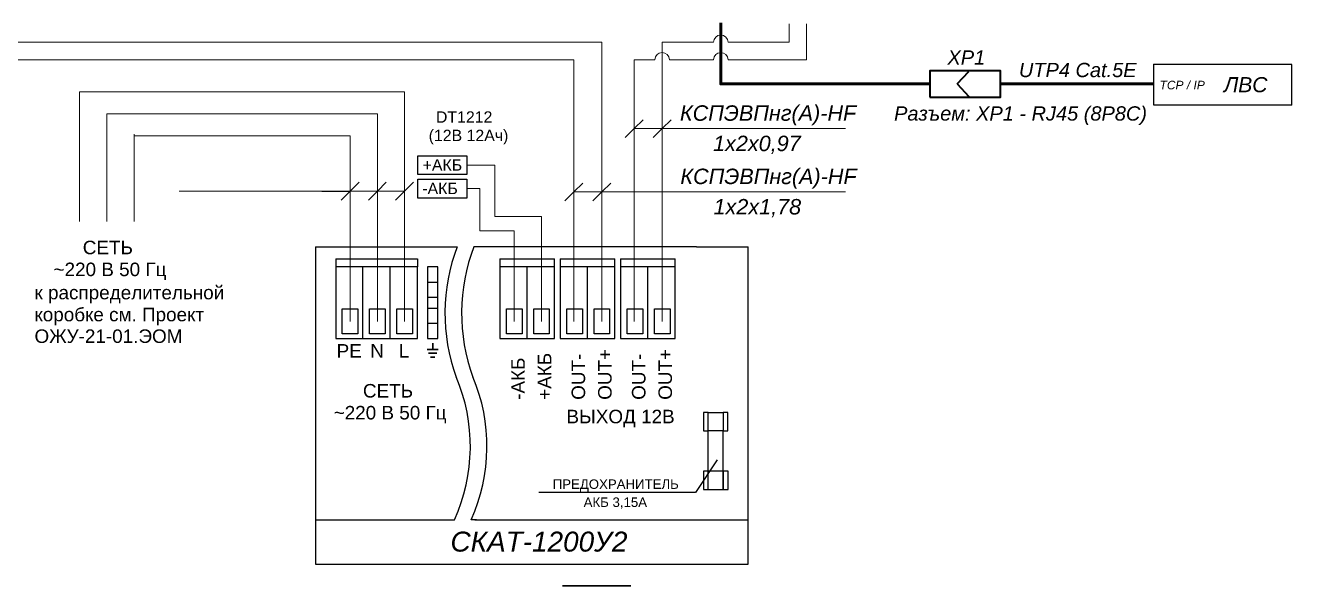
# Model space of a CAD drawing. Header units: millimetres. Extents: x -197802 to 287448, y -91833 to 169529.
# Drawn here: x 81030 to 105061, y -53795 to -43158 of the extents above; entities that cross this region are included whole.
import ezdxf

# ---------------------------------------------------------------- set-up
doc = ezdxf.new("R2010")
doc.units = ezdxf.units.MM
doc.layers.add('СКУД', color=7, linetype='Continuous')
doc.styles.add('40', font='ariali.ttf', dxfattribs={"height": 1})
doc.styles.add('76', font='ariali.ttf', dxfattribs={"height": 1})
doc.styles.add('77', font='ariali.ttf', dxfattribs={"height": 1})
doc.styles.get("Standard").update_dxf_attribs({"font": 'arial.ttf'})

msp = doc.modelspace()

# ---------------------------------------------------------------- linework, layer by layer
at = {"layer": 'СКУД', "color": 1, "lineweight": 18}
for p, q in [((95522, -43130), (95522, -43480)), ((91970, -43480), (80361, -43480)), ((91970, -43812), (91970, -43480)), ((93115, -43480), (93253, -43480)), ((93115, -43812), (93115, -43480)), ((93253, -43480), (94090, -43480)), ((94366, -43480), (95522, -43480)), ((91970, -46447), (91970, -43812)), ((93115, -46447), (93115, -43812)), ((89938, -45813), (89406, -45813)), ((89938, -45852), (89938, -45813)), ((89938, -46787), (89938, -45813)), ((91970, -46447), (91970, -47844)), ((93115, -46447), (93115, -47844)), ((90825, -46787), (89938, -46787)), ((90825, -47153), (90825, -46787)), ((90825, -48777), (90825, -47153)), ((91970, -47844), (91970, -48777)), ((93115, -47844), (93115, -48777))]:
    msp.add_line(p, q, dxfattribs=at)
at = {"layer": 'СКУД', "color": 241, "lineweight": 18, "true_color": 0xf7abae}
for p, q in [((95857, -43130), (95857, -43434)), ((95857, -43434), (95857, -43812)), ((91439, -43812), (80361, -43812)), ((91439, -46447), (91439, -43812)), ((92584, -46447), (92584, -43812)), ((92977, -43812), (92584, -43812)), ((93253, -43812), (93779, -43812)), ((93779, -43812), (94090, -43812)), ((94366, -43812), (95857, -43812)), ((92584, -46447), (92584, -47844)), ((92584, -47844), (92584, -48777))]:
    msp.add_line(p, q, dxfattribs=at)
at = {"layer": 'СКУД', "color": 14, "lineweight": 18}
for p, q in [((84244, -44419), (82059, -44419)), ((82059, -44419), (82061, -45253)), ((87710, -44419), (84244, -44419)), ((88227, -44419), (87710, -44419)), ((88227, -45225), (88227, -44419)), ((84244, -44836), (82578, -44836)), ((82578, -44836), (82578, -45441)), ((87710, -44836), (84244, -44836)), ((87710, -45261), (87710, -44836)), ((82061, -45858), (82061, -45253)), ((83096, -45830), (83096, -45225)), ((84244, -45253), (83096, -45253)), ((87192, -45253), (84244, -45253)), ((87192, -45858), (87192, -45253)), ((87710, -45956), (87710, -45261)), ((88227, -45830), (88227, -45225)), ((82578, -46247), (82578, -45441)), ((87710, -46247), (87710, -45441)), ((82061, -45858), (82061, -46880)), ((83096, -45830), (83096, -46880)), ((87192, -46664), (87192, -45858)), ((88227, -46247), (88227, -45830)), ((87710, -46175), (87710, -46125)), ((82578, -46247), (82578, -46880)), ((87710, -46542), (87710, -46175)), ((87710, -47360), (87710, -46247)), ((88227, -48777), (88227, -46247)), ((87192, -47360), (87192, -46664)), ((87710, -48777), (87710, -46692)), ((87192, -48777), (87192, -46901))]:
    msp.add_line(p, q, dxfattribs=at)
at = {"layer": 'СКУД', "color": 18, "lineweight": 18, "true_color": 0x000000}
for p, q in [((92584, -45119), (92414, -45289)), ((92754, -44950), (92584, -45119)), ((93115, -45119), (92584, -45119)), ((93115, -45119), (92946, -45289)), ((93285, -44950), (93115, -45119)), ((95469, -45119), (93115, -45119)), ((96595, -45119), (94242, -45119)), ((87362, -46136), (87192, -46305)), ((87879, -46136), (87710, -46305)), ((88397, -46136), (88227, -46305)), ((86658, -46305), (83952, -46305)), ((87192, -46305), (87022, -46475)), ((87710, -46305), (87192, -46305)), ((87710, -46305), (87540, -46475)), ((87710, -46305), (88227, -46305)), ((88227, -46305), (88057, -46475)), ((89656, -47057), (89656, -46258)), ((91439, -46321), (91269, -46491)), ((91609, -46152), (91439, -46321)), ((91970, -46321), (91439, -46321)), ((91970, -46321), (91800, -46491)), ((92140, -46152), (91970, -46321)), ((94986, -46321), (91970, -46321)), ((96294, -46321), (93278, -46321)), ((94423, -46321), (93892, -46321)), ((96294, -46321), (96595, -46321)), ((90307, -47057), (89656, -47057)), ((90307, -47247), (90307, -47057))]:
    msp.add_line(p, q, dxfattribs=at)
at = {"layer": 'СКУД', "color": 7}
for p, q in [((88479, -45852), (88479, -45634)), ((88479, -45634), (89406, -45634)), ((89406, -45634), (89406, -45992)), ((88479, -45992), (88479, -45852)), ((89406, -45992), (88479, -45992)), ((88479, -46297), (88479, -46079)), ((88479, -46079), (89406, -46079)), ((89406, -46079), (89406, -46437)), ((88479, -46437), (88479, -46297)), ((89406, -46437), (88479, -46437)), ((86536, -47360), (89227, -47360)), ((86536, -47360), (86536, -52544)), ((93764, -47360), (89543, -47360)), ((94748, -52544), (94748, -47360)), ((86920, -47591), (86920, -49101)), ((86920, -47591), (87954, -47591)), ((87437, -47743), (86920, -47743)), ((87437, -49101), (87437, -47743)), ((87954, -47743), (87437, -47743)), ((87954, -47591), (88472, -47591)), ((87954, -49101), (87954, -47743)), ((87954, -49101), (87954, -47743)), ((88472, -47743), (87954, -47743)), ((88472, -47591), (88472, -47743)), ((90035, -47591), (90035, -49101)), ((90035, -47591), (91070, -47591)), ((90552, -47743), (90035, -47743)), ((90552, -49101), (90552, -47743)), ((91070, -47743), (90552, -47743)), ((91070, -47743), (91070, -47591)), ((91070, -49101), (91070, -47743)), ((91180, -47591), (91180, -49101)), ((91180, -47591), (92215, -47591)), ((91698, -47743), (91180, -47743)), ((91698, -49101), (91698, -47743)), ((92215, -47743), (91698, -47743)), ((92215, -47743), (92215, -47591)), ((92215, -49101), (92215, -47743)), ((92325, -47591), (92325, -49101)), ((92325, -47591), (93360, -47591)), ((92843, -47743), (92325, -47743)), ((92843, -49101), (92843, -47743)), ((93360, -47743), (92843, -47743)), ((93360, -47743), (93360, -47591)), ((93360, -49101), (93360, -47743)), ((87044, -48542), (87340, -48542)), ((87044, -49011), (87044, -48542)), ((87340, -48542), (87340, -49011)), ((87561, -48542), (87858, -48542)), ((87561, -49011), (87561, -48542)), ((87858, -48542), (87858, -49011)), ((88079, -48542), (88375, -48542)), ((88079, -49011), (88079, -48542)), ((88375, -48542), (88375, -49011)), ((90159, -48542), (90456, -48542)), ((90159, -49011), (90159, -48542)), ((90456, -48542), (90456, -49011)), ((90677, -48542), (90973, -48542)), ((90677, -49011), (90677, -48542)), ((90973, -48542), (90973, -49011)), ((91304, -48542), (91601, -48542)), ((91304, -49011), (91304, -48542)), ((91601, -48542), (91601, -49011)), ((91822, -48542), (92118, -48542)), ((91822, -49011), (91822, -48542)), ((92118, -48542), (92118, -49011)), ((92449, -48542), (92746, -48542)), ((92449, -49011), (92449, -48542)), ((92746, -48542), (92746, -49011)), ((92967, -48542), (93264, -48542)), ((92967, -49011), (92967, -48542)), ((93264, -48542), (93264, -49011)), ((87340, -49011), (87044, -49011)), ((87858, -49011), (87561, -49011)), ((88375, -49011), (88079, -49011)), ((90456, -49011), (90159, -49011)), ((90973, -49011), (90677, -49011)), ((91601, -49011), (91304, -49011)), ((92118, -49011), (91822, -49011)), ((92746, -49011), (92449, -49011)), ((93264, -49011), (92967, -49011)), ((86920, -49101), (87437, -49101)), ((87437, -49101), (87734, -49101)), ((87734, -49101), (87954, -49101)), ((87954, -49101), (88251, -49101)), ((88251, -49101), (88472, -49101)), ((90035, -49101), (90552, -49101)), ((90552, -49101), (90849, -49101)), ((90849, -49101), (91070, -49101)), ((91180, -49101), (91698, -49101)), ((91698, -49101), (91994, -49101)), ((91994, -49101), (92215, -49101)), ((92325, -49101), (92843, -49101)), ((92843, -49101), (93139, -49101)), ((93139, -49101), (93360, -49101)), ((93990, -50510), (93900, -50510)), ((93900, -50510), (93900, -50857)), ((93990, -51621), (93990, -50510)), ((93990, -50510), (94275, -50510)), ((94275, -50510), (94275, -50857)), ((94360, -50510), (94275, -50510)), ((94360, -50857), (94360, -50510)), ((93900, -50857), (93990, -50857)), ((94275, -50857), (93990, -50857)), ((94275, -51621), (94275, -50857)), ((94275, -50857), (94360, -50857)), ((94161, -51404), (93748, -52026)), ((93900, -51621), (93900, -51968)), ((93990, -51621), (93900, -51621)), ((93990, -51968), (93990, -51621)), ((94275, -51621), (93990, -51621)), ((94275, -51968), (94275, -51621)), ((94275, -51621), (94275, -51968)), ((94365, -51621), (94275, -51621)), ((94365, -51968), (94365, -51621)), ((93748, -52026), (90777, -52026)), ((93900, -51968), (93990, -51968)), ((93990, -51968), (94275, -51968)), ((94275, -51968), (94365, -51968)), ((86536, -52544), (89174, -52544)), ((86536, -52544), (86536, -53387)), ((89594, -52544), (89491, -52544)), ((89561, -52544), (93764, -52544)), ((94748, -53387), (94748, -52544)), ((86536, -53387), (93764, -53387))]:
    msp.add_line(p, q, dxfattribs=at)
at = {"layer": 'СКУД', "color": 18, "true_color": 0x000000}
msp.add_line((86658, -46305), (87192, -46305), dxfattribs=at)
at = {"layer": 'СКУД', "color": 250, "lineweight": 18}
for p, q in [((89656, -46258), (89406, -46258)), ((89656, -46472), (89656, -46258)), ((90307, -48777), (90307, -47247))]:
    msp.add_line(p, q, dxfattribs=at)
at = {"layer": 'СКУД', "color": 254, "lineweight": 18, "true_color": 0xddb3d4}
for p, q in [((91439, -46447), (91439, -47844)), ((91439, -47844), (91439, -48777))]:
    msp.add_line(p, q, dxfattribs=at)
at = {"layer": 'СКУД'}
for p, q in [((93764, -47360), (94748, -47360)), ((88472, -49101), (88472, -47743)), ((88660, -47743), (88660, -49101)), ((88861, -47743), (88660, -47743)), ((88660, -47743), (88660, -48031)), ((88861, -49101), (88861, -47743)), ((88660, -48031), (88861, -48031)), ((88660, -48319), (88861, -48319)), ((88660, -48525), (88861, -48525)), ((88660, -48813), (88861, -48813)), ((88660, -49101), (88861, -49101)), ((93764, -52544), (94748, -52544)), ((93764, -53387), (94748, -53387))]:
    msp.add_line(p, q, dxfattribs=at)
at = {"layer": 'СКУД', "lineweight": 30}
for p, q in [((88760, -49193), (88760, -49311)), ((88760, -49311), (88656, -49311)), ((88682, -49382), (88838, -49382)), ((88721, -49454), (88799, -49454)), ((88864, -49311), (88760, -49311))]:
    msp.add_line(p, q, dxfattribs=at)
at = {"layer": 'СКУД', "color": 7, "lineweight": 53}
for points in [[(94228, -43185), (94228, -43112)], [(94228, -43850), (94228, -43185)], [(94228, -44109), (94228, -43850)], [(94228, -44109), (94228, -44271), (96810, -44271)], [(95615, -44271), (98197, -44271)], [(96810, -44271), (96126, -44271)], [(102441, -44271), (99537, -44271)]]:
    msp.add_lwpolyline(points, dxfattribs=at)
at = {"layer": 'СКУД', "color": 7, "lineweight": 35}
for points in [[(98197, -44519), (99537, -44519), (99537, -44022), (98197, -44022), (98197, -44519)], [(98714, -44271), (98932, -44035)], [(98714, -44271), (98932, -44506)]]:
    msp.add_lwpolyline(points, dxfattribs=at)
at = {"layer": 'СКУД', "color": 7, "lineweight": 30}
msp.add_lwpolyline([(91223, -53795), (92523, -53795)], dxfattribs=at)
at = {"layer": 'СКУД', "color": 1, "lineweight": 18}
msp.add_arc((94228, -43480), 138, 0, 180, dxfattribs=at)
at = {"layer": 'СКУД', "color": 241, "lineweight": 18, "true_color": 0xf7abae}
for centre in [(93115, -43812), (94228, -43812)]:
    msp.add_arc(centre, 138, 0, 180, dxfattribs=at)
at = {"layer": 'СКУД', "color": 7}
for centre, radius, start, end in [((92528, -48625), 3535, 159.0415, 199.9997), ((92844, -48625), 3535, 159.0415, 199.9997), ((86102, -51152), 3373, 335.6254, 23.0193), ((86418, -51152), 3373, 335.6254, 23.0193)]:
    msp.add_arc(centre, radius, start, end, dxfattribs=at)
at = {"layer": 'СКУД', "color": 7, "lineweight": 25}
for points in [[(102441, -43897), (102441, -43897), (102441, -44669), (102441, -44669)], [(105061, -43901), (105061, -43901), (102441, -43901), (102441, -43901)], [(105061, -44673), (105061, -44673), (105061, -43901), (105061, -43901)], [(102441, -44669), (102441, -44669), (105061, -44669), (105061, -44669)]]:
    msp.add_open_spline(points, degree=3, dxfattribs=at)

# ---------------------------------------------------------------- texts
at = {"layer": 'СКУД', "color": 7}
for s, height, style, p in [('TCP / IP', 162.6, '40', (102554, -44373)), ('Л', 287, '76', (103774, -44428)), ('ВС', 286.7, '77', (104046, -44428))]:
    msp.add_text(s, height=height, dxfattribs=dict(at, style=style)).set_placement(p)
for s, height, p in [('DT1212 ', 215.5, (88822, -45006)), ('(12В 12Ач)', 215.5, (88684, -45355)), ('+АКБ', 215.5, (88570, -45917)), ('-АКБ', 215.5, (88563, -46362)), ('СЕТЬ', 256.5, (82120, -47503)), ('~220 В 50 Гц', 256.54, (81565, -47919)), ('к распределительной', 256.54, (81204, -48359)), ('коробке см. Проект', 256.54, (81204, -48776)), ('ОЖУ-21-01.ЭОМ', 256.54, (81204, -49187)), ('PE', 256.5, (86937, -49466)), ('N', 257, (87576, -49466)), ('L', 257, (88116, -49466)), ('СЕТЬ', 256.5, (87436, -50223)), ('~220 В 50 Гц', 256.54, (86881, -50639)), ('ВЫХОД 12В', 256.5, (91299, -50712)), ('ПРЕДОХРАНИТЕЛЬ', 179.58, (91038, -51957)), ('АКБ 3,15А', 179.6, (91625, -52300))]:
    msp.add_text(s, height=height, dxfattribs=at).set_placement(p)
for s, p in [('-АКБ', (90508, -50267)), ('+АКБ', (91011, -50267)), ('OUT-', (91653, -50267)), ('OUT+', (92156, -50267)), ('OUT-', (92798, -50267)), ('OUT+', (93301, -50267))]:
    msp.add_text(s, height=256.5, rotation=90, dxfattribs=at).set_placement(p)
at = {"layer": 'СКУД', "color": 7, "attachment_point": 7}
for s, insert, char_height in [('\\fArial|b0|i1|c0|p34;\\W1;XP1', (98529, -43904), 271.31), ('{\\fArial|b0|i1|c204|p34;UTP4 Cat.5E}', (99885, -44145), 271.31), ('{\\fArial|b0|i1|c204|p34;КСПЭВПнг(А)-HF}', (93452, -45058), 293.39), ('\\fArial|b0|i1|c0|p34;\\W1;Разъем: ХР1 - RJ45 (8P8C)             ', (97516, -45048), 271.31), ('{\\fArial|b0|i1|c204|p34;1х2х0,97}', (94081, -45601), 293.39), ('{\\fArial|b0|i1|c204|p34;КСПЭВПнг(А)-HF}', (93460, -46260), 293.39), ('{\\fArial|b0|i1|c204|p34;1х2х1,78}', (94089, -46803), 293.39), ('{\\fArial|b0|i1|c204|p34;СКАТ-1200У2}', (89098, -53153), 379.15)]:
    msp.add_mtext(s, dxfattribs=dict(at, insert=insert, char_height=char_height))

doc.saveas('drawing.dxf')
